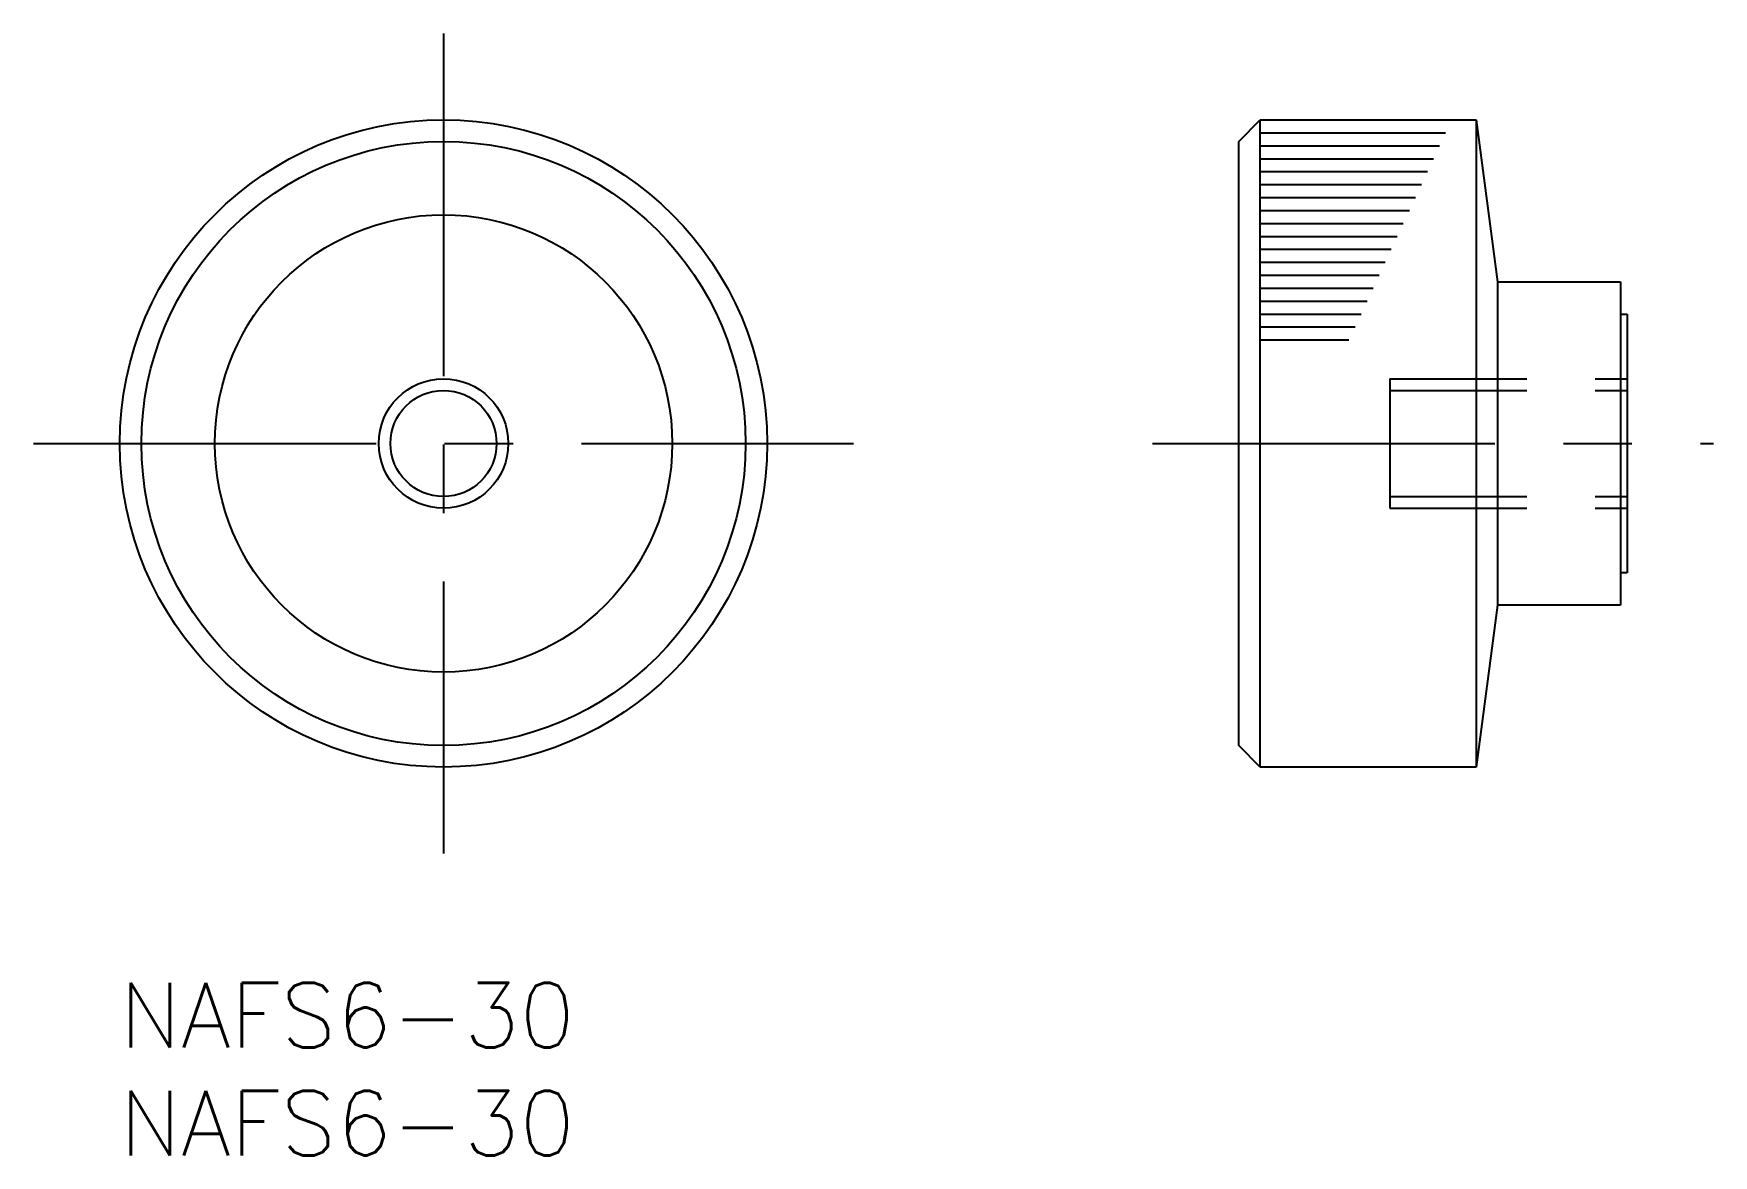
# Model space of a CAD drawing. Extents: x -4 to 73.9, y -8 to 44.
import ezdxf

# ---------------------------------------------------------------- set-up
doc = ezdxf.new("R2010")
doc.units = 0
doc.header["$LTSCALE"] = 0.5
doc.linetypes.add('CENTER', pattern=[50.8, 31.75, -6.35, 6.35, -6.35])
doc.linetypes.add('DASHED', pattern=[19.05, 12.7, -6.35])
for name, color, linetype in [('MSM_CENTER', 1, 'CENTER'), ('MSM_CONTINUOUS', 7, 'CONTINUOUS'), ('MSM_DASHED', 4, 'DASHED'), ('MSM_NARROW', 5, 'CONTINUOUS'), ('MSM_PART_NUMBER', 7, 'CONTINUOUS')]:
    doc.layers.add(name, color=color, linetype=linetype)
doc.styles.get("Standard").update_dxf_attribs({"font": 'txt.shx', "height": 3, "bigfont": 'bigfont.shx'})

# ---------------------------------------------------------------- blocks, each defined once
blk = doc.blocks.new('*U2')
at = {"layer": 'MSM_PART_NUMBER'}
blk.add_text('NAFS6-30', height=3, dxfattribs=at).set_placement((0, -3))
blk = doc.blocks.new('*U3')
at = {"layer": 'MSM_PART_NUMBER'}
blk.add_text('NAFS6-30', height=3, dxfattribs=at).set_placement((0, -8))

msp = doc.modelspace()

# ---------------------------------------------------------------- linework, layer by layer
at = {"layer": 'MSM_CENTER'}
for p, q in [((15, 44), (15, 6)), ((-4, 25), (34, 25)), ((47.858, 25), (73.858, 25))]:
    msp.add_line(p, q, dxfattribs=at)
at = {"layer": 'MSM_CONTINUOUS'}
for p, q in [((51.858, 39), (52.858, 40)), ((52.858, 10), (52.858, 40)), ((52.858, 40), (62.858, 40)), ((62.858, 40), (62.858, 10)), ((62.858, 40), (63.858, 32.5)), ((51.858, 11), (51.858, 39)), ((63.858, 32.5), (69.558, 32.5)), ((63.858, 32.5), (63.858, 17.5)), ((69.558, 32.5), (69.558, 17.5)), ((69.558, 31), (69.858, 31)), ((69.858, 31), (69.858, 19)), ((69.858, 19), (69.558, 19)), ((63.858, 17.5), (62.858, 10)), ((69.558, 17.5), (63.858, 17.5)), ((52.858, 10), (51.858, 11)), ((62.858, 10), (52.858, 10))]:
    msp.add_line(p, q, dxfattribs=at)
for radius in [15, 14, 10.6, 2.458]:
    msp.add_circle((15, 25), radius, dxfattribs=at)
at = {"layer": 'MSM_DASHED'}
for p, q in [((58.858, 28), (69.858, 28)), ((58.858, 28), (58.858, 22)), ((58.858, 27.458), (69.858, 27.458)), ((58.858, 22.541), (69.858, 22.541)), ((58.858, 22), (69.858, 22))]:
    msp.add_line(p, q, dxfattribs=at)
at = {"layer": 'MSM_NARROW'}
for p, q in [((52.858, 39.4), (61.444, 39.4)), ((52.858, 38.8), (61.164, 38.8)), ((52.858, 38.2), (60.884, 38.2)), ((52.858, 37.6), (60.604, 37.6)), ((52.858, 37), (60.325, 37)), ((52.858, 36.4), (60.045, 36.4)), ((52.858, 35.8), (59.765, 35.8)), ((52.858, 35.2), (59.485, 35.2)), ((52.858, 34.6), (59.205, 34.6)), ((52.858, 34), (58.926, 34)), ((52.858, 33.4), (58.646, 33.4)), ((52.858, 32.8), (58.366, 32.8)), ((52.858, 32.2), (58.086, 32.2)), ((52.858, 31.6), (57.807, 31.6)), ((52.858, 31), (57.527, 31)), ((52.858, 30.4), (57.247, 30.4)), ((52.858, 29.8), (56.967, 29.8))]:
    msp.add_line(p, q, dxfattribs=at)
msp.add_circle((15, 25), 3, dxfattribs=at)

# ---------------------------------------------------------------- block references
at = {"layer": 'MSM_CONTINUOUS'}
for name in ['*U2', '*U3']:
    msp.add_blockref(name, (0, 0), dxfattribs=at)

doc.saveas('drawing.dxf')
